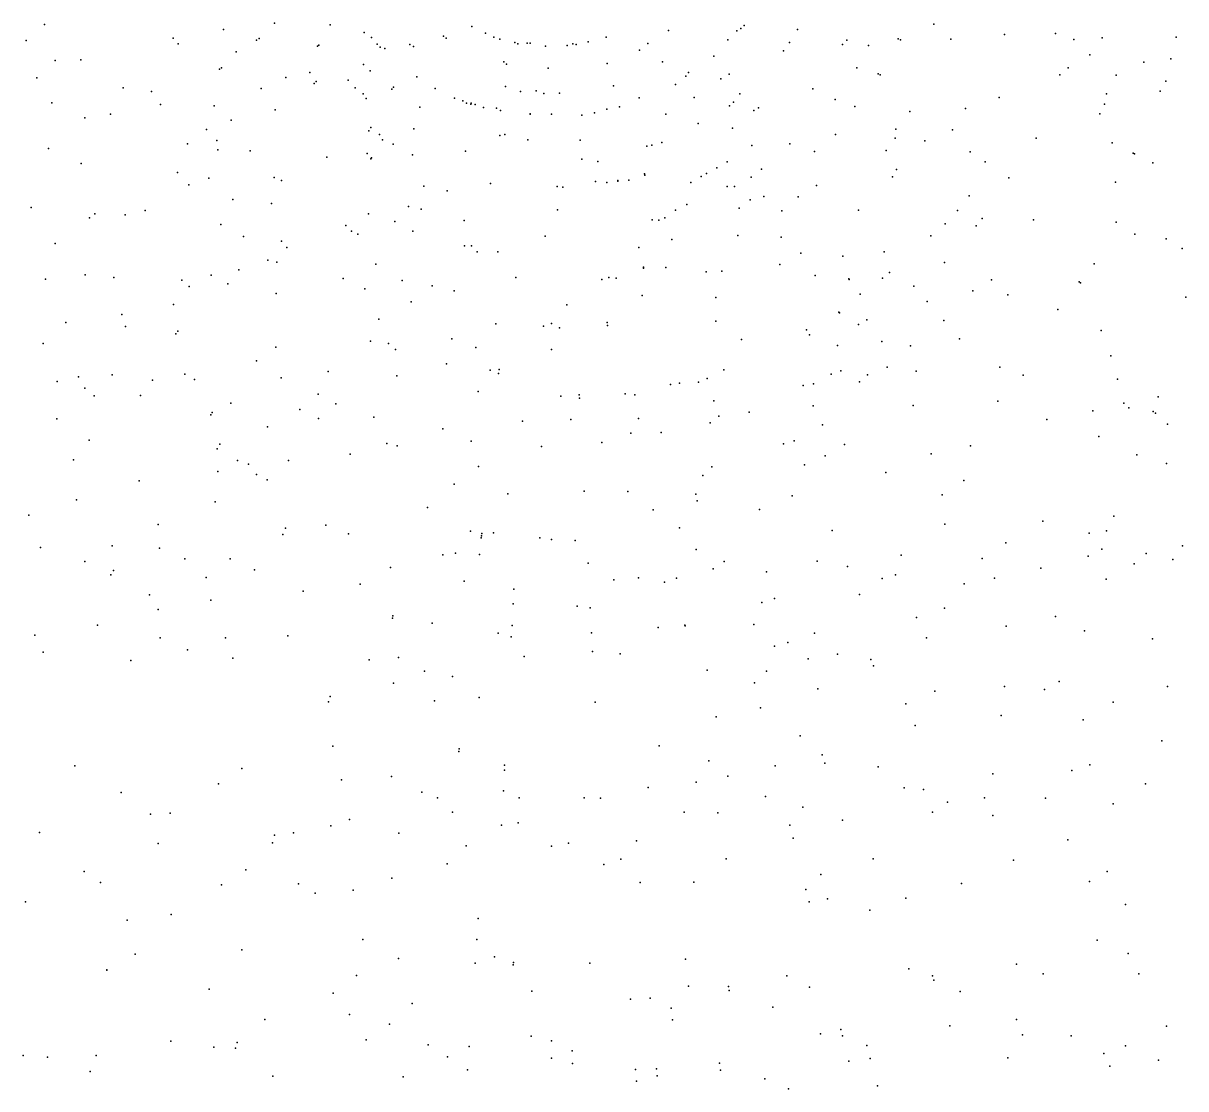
# Model space of a CAD drawing. Header units: metres. Extents: x -4327 to 4266, y -3886 to 3992.
# Drawn here: x -30.4 to 36.5, y -70.3 to -8.8 of the extents above; entities that cross this region are included whole.
import ezdxf

# ---------------------------------------------------------------- set-up
doc = ezdxf.new("R2010")
doc.units = ezdxf.units.M

msp = doc.modelspace()

# ---------------------------------------------------------------- linework, layer by layer
for p in [(-29.22, -8.93, 2489.31), (-18.9, -9.22, 2486.91), (-15.97, -8.85, 2479.93), (-12.77, -8.94, 2485.2), (-4.6, -9.03, 2477.73), (6.73, -9.27, 2471.47), (10.68, -9.28, 2470.96), (10.91, -9.16, 2487.96), (11.09, -8.98, 2492.21), (14.18, -9.21, 2480.69), (22.04, -8.9, 2490.39), (-30.29, -9.84, 2485.05), (-21.81, -9.71, 2501.64), (-21.53, -10.04, 2488.64), (-17, -9.82, 2482.42), (-16.86, -9.73, 2461.67), (-10.8, -9.39, 2498.46), (-10.38, -9.68, 2477.21), (-6.23, -9.59, 2467.22), (-6.07, -9.71, 2470.22), (-3.81, -9.43, 2487.23), (-3.32, -9.65, 2495.23), (-2.99, -9.77, 2498.23), (-2.12, -9.96, 2488.73), (-1.95, -10.04, 2499.98), (-1.41, -10, 2468.48), (-1.23, -9.99, 2461.73), (1.23, -10.04, 2473.23), (2.11, -9.93, 2482.48), (3.14, -9.66, 2484.23), (3.14, -9.66, 2482.98), (5.55, -10.01, 2467.47), (10.16, -9.81, 2466.21), (13.71, -9.96, 2485.69), (17.01, -9.82, 2483.92), (17.02, -9.83, 2485.42), (19.97, -9.74, 2468.4), (20.11, -9.81, 2485.9), (23.01, -9.77, 2477.12), (26.11, -9.5, 2484.84), (29.05, -9.44, 2489.31), (30.1, -9.78, 2469.05), (31.74, -9.7, 2483.53), (36, -9.65, 2484.97), (-18.18, -10.5, 2483.41), (-13.5, -10.17, 2479.44), (-13.42, -10.11, 2465.19), (-10.06, -10.06, 2484.46), (-9.88, -10.23, 2483.96), (-9.61, -10.31, 2460.46), (-8.16, -10.07, 2500.97), (-7.96, -10.19, 2496.47), (-0.36, -10.18, 2489.98), (0.89, -10.13, 2485.48), (1.42, -10.07, 2486.98), (5.07, -10.4, 2495.97), (13.37, -10.45, 2488.44), (16.77, -10.07, 2473.17), (18.27, -10.13, 2471.41), (31.02, -10.68, 2455.28), (-28.62, -10.99, 2498.06), (-27.13, -10.96, 2495.08), (-10.84, -11.22, 2486.95), (-2.76, -11.07, 2459.97), (-2.59, -11.21, 2482.47), (3.2, -11.17, 2505.72), (6.4, -11.08, 2470.22), (9.35, -10.75, 2487.96), (34.13, -11.09, 2482.49), (35.69, -10.91, 2487.97), (-29.66, -11.99, 2496.04), (-19.14, -11.5, 2481.4), (-19.02, -11.43, 2466.15), (-15.32, -11.97, 2457.67), (-13.94, -11.69, 2470.93), (-10.45, -11.6, 2489.45), (-7.76, -11.94, 2486.96), (-0.2, -11.44, 2467.47), (7.74, -11.91, 2480.46), (7.89, -11.69, 2462.46), (9.76, -12.05, 2471.45), (10.24, -11.78, 2488.2), (17.59, -11.42, 2481.16), (18.83, -11.77, 2467.4), (18.93, -11.83, 2480.65), (29.29, -11.83, 2464.3), (29.77, -11.43, 2487.55), (32.54, -11.84, 2489.26), (-24.69, -12.58, 2478.6), (-16.74, -12.61, 2478.91), (-13.69, -12.32, 2501.43), (-13.56, -12.21, 2477.68), (-11.72, -12.13, 2474.19), (-11.72, -12.14, 2475.44), (-11.32, -12.57, 2480.44), (-9.2, -12.66, 2495.7), (-9.11, -12.53, 2469.7), (-6.71, -12.62, 2495.21), (-2.66, -12.49, 2465.22), (3.57, -12.45, 2498.97), (7.15, -12.38, 2496.96), (15.06, -12.64, 2486.42), (35.4, -12.19, 2496.22), (-23.06, -12.78, 2479.36), (-10.85, -12.93, 2475.44), (-10.68, -13.19, 2488.69), (-5.59, -13.17, 2498.21), (-5.12, -13.33, 2493.71), (-1.8, -12.78, 2490.47), (-0.89, -12.74, 2464.47), (-0.45, -12.9, 2491.72), (0.45, -12.89, 2488.97), (5.05, -13.15, 2459.71), (8.21, -13.13, 2469.2), (10.85, -12.93, 2475.44), (16.34, -13.24, 2487.66), (25.79, -13.14, 2467.83), (31.98, -12.92, 2479.51), (35.07, -12.77, 2488.22), (-28.81, -13.43, 2480.05), (-22.54, -13.54, 2471.86), (-19.44, -13.62, 2486.89), (-15.93, -13.85, 2497.41), (-7.59, -13.69, 2494.7), (-4.9, -13.45, 2499.21), (-4.65, -13.52, 2496.46), (-4.63, -13.45, 2484.21), (-4.4, -13.54, 2485.21), (-3.93, -13.71, 2489.96), (-3.17, -13.75, 2463.46), (-2.95, -13.89, 2479.21), (-1.23, -14.07, 2466.96), (2.47, -14.01, 2483.46), (3.19, -13.8, 2473.21), (3.92, -13.67, 2482.46), (10.25, -13.61, 2498.69), (10.48, -13.41, 2496.94), (11.66, -13.89, 2462.93), (11.93, -13.72, 2469.68), (17.48, -13.66, 2465.4), (20.65, -13.93, 2468.37), (23.85, -13.77, 2463.35), (31.6, -14.07, 2487.01), (31.86, -13.52, 2488.51), (-26.9, -14.3, 2482.81), (-25.43, -14.1, 2479.83), (-18.47, -14.43, 2455.89), (-1.23, -14.09, 2469.21), (0, -14.09, 2459.96), (1.74, -14.15, 2488.96), (6.58, -14.1, 2480.45), (8.45, -14.64, 2479.19), (-19.88, -14.98, 2467.37), (-10.54, -15.05, 2495.68), (-10.41, -14.86, 2464.43), (-9.91, -15.27, 2471.93), (-7.94, -14.93, 2480.69), (-2.98, -15.32, 2487.7), (-2.69, -15.27, 2471.45), (10.43, -14.9, 2469.68), (16.37, -15.27, 2487.65), (19.84, -14.95, 2462.12), (23.1, -15, 2462.85), (-28.99, -16.07, 2480.03), (-20.98, -15.81, 2469.36), (-19.29, -15.62, 2459.37), (-9.74, -15.58, 2494.93), (-9.13, -15.82, 2480.68), (-1.36, -15.57, 2491.2), (1.64, -15.59, 2499.95), (5.49, -15.93, 2471.44), (5.78, -15.88, 2478.94), (6.35, -15.72, 2486.44), (11.55, -15.9, 2484.67), (13.73, -15.8, 2475.91), (19.8, -15.47, 2489.87), (21.51, -15.63, 2499.86), (27.93, -15.48, 2491.55), (32.3, -15.75, 2486.24), (-19.24, -16.15, 2489.37), (-17.37, -16.2, 2487.89), (-12.96, -16.58, 2489.41), (-10.63, -16.37, 2467.42), (-10.41, -16.66, 2484.67), (-10.38, -16.61, 2475.92), (-8.01, -16.43, 2481.93), (-4.96, -16.23, 2489.94), (1.75, -16.69, 2461.19), (15.15, -16.25, 2468.4), (19.29, -16.19, 2495.62), (24.12, -16.27, 2480.83), (33.52, -16.35, 2486.47), (33.59, -16.38, 2491.47), (-27.11, -16.94, 2493.8), (2.66, -16.82, 2497.44), (9.52, -17.18, 2483.42), (10.12, -16.84, 2483.42), (12.09, -17.27, 2493.91), (19.88, -17.28, 2477.11), (24.98, -16.85, 2455.32), (34.65, -16.9, 2479.7), (-21.56, -17.46, 2481.09), (-19.76, -17.79, 2499.61), (-15.98, -17.75, 2502.64), (-15.57, -17.91, 2485.89), (-3.52, -18.09, 2502.68), (2.53, -17.97, 2464.43), (3.18, -18.03, 2485.93), (3.81, -17.92, 2488.43), (3.81, -17.95, 2491.68), (4.46, -17.89, 2503.93), (5.36, -17.53, 2489.43), (5.38, -17.61, 2500.43), (8.03, -18.04, 2497.42), (8.63, -17.69, 2488.17), (8.93, -17.52, 2486.67), (11.5, -17.72, 2498.66), (19.65, -17.7, 2486.36), (26.35, -17.77, 2479.8), (32.5, -18.01, 2476.97), (-20.91, -18.17, 2477.35), (-7.37, -18.24, 2487.42), (-6.02, -18.52, 2461.67), (0.32, -18.27, 2481.43), (0.64, -18.31, 2487.68), (10.12, -18.26, 2470.16), (10.54, -18.26, 2493.91), (15.27, -18.2, 2488.64), (-18.37, -19.02, 2485.86), (-16.15, -19.24, 2489.37), (-8.24, -19.42, 2495.66), (7.8, -19.31, 2463.41), (11.44, -19.04, 2467.9), (12.24, -18.84, 2496.4), (14.22, -18.86, 2474.64), (24.07, -18.8, 2488.56), (-30, -19.48, 2474.99), (-26.63, -20.07, 2495.53), (-26.33, -19.84, 2466.78), (-24.57, -19.89, 2466.05), (-23.42, -19.65, 2491.56), (-10.55, -19.84, 2496.4), (-7.51, -19.58, 2480.41), (0.34, -19.6, 2478.17), (6.52, -20.07, 2495.91), (7.15, -19.63, 2471.41), (10.82, -19.51, 2479.15), (13.27, -19.67, 2485.89), (17.68, -19.63, 2483.86), (23.4, -19.64, 2489.31), (24.82, -20.1, 2492.05), (-19.07, -20.45, 2500.34), (-11.85, -20.52, 2482.39), (-9.03, -20.29, 2467.4), (-5.04, -20.22, 2465.16), (5.79, -20.18, 2483.66), (6.18, -20.21, 2499.66), (22.68, -20.42, 2486.31), (24.47, -20.53, 2492.05), (27.78, -20.19, 2469.01), (32.53, -20.32, 2467.2), (-17.75, -21.15, 2469.1), (-15.56, -21.42, 2488.86), (-11.54, -20.83, 2494.64), (-11.17, -21.01, 2492.89), (-8, -20.84, 2480.4), (-0.37, -21.13, 2499.16), (6.93, -21.32, 2491.15), (10.74, -21.09, 2479.39), (13.24, -21.18, 2475.37), (21.86, -21.11, 2476.56), (33.62, -21.01, 2463.43), (35.42, -21.28, 2483.91), (-28.62, -21.56, 2478.99), (-15.25, -21.78, 2499.86), (-5.01, -21.68, 2472.4), (-4.61, -21.69, 2464.4), (-4.28, -22.04, 2495.15), (-3.1, -22.03, 2472.4), (5.03, -21.78, 2483.4), (14.36, -22.1, 2478.11), (19.16, -22.04, 2490.33), (36.34, -21.84, 2467.64), (-16.36, -22.52, 2489.34), (-15.84, -22.62, 2469.85), (-10.13, -22.75, 2468.37), (13.15, -22.77, 2472.11), (16.79, -22.29, 2495.59), (22.64, -22.64, 2498.04), (31.27, -22.72, 2486.2), (-26.88, -23.36, 2463.74), (-19.62, -23.38, 2486.81), (-18.02, -23.07, 2496.58), (5.29, -22.91, 2463.39), (5.3, -22.97, 2470.14), (6.58, -22.93, 2499.14), (8.9, -23.18, 2460.37), (9.82, -23.14, 2491.12), (15.2, -23.4, 2495.59), (19.48, -23.22, 2469.56), (-29.16, -23.61, 2501.47), (-25.22, -23.52, 2479.26), (-21.31, -23.67, 2484.8), (-20.89, -24.03, 2484.05), (-18.66, -23.88, 2469.56), (-12.01, -23.56, 2486.36), (-8.62, -23.69, 2498.12), (-6.88, -23.99, 2473.12), (-2.06, -23.52, 2473.64), (2.9, -23.63, 2494.64), (3.3, -23.51, 2486.89), (3.73, -23.54, 2496.89), (17.13, -23.58, 2485.08), (17.16, -23.62, 2489.33), (19.07, -23.55, 2469.06), (20.88, -24.02, 2482.8), (25.36, -23.65, 2493.26), (30.41, -23.76, 2482.2), (30.48, -23.82, 2488.45), (-15.87, -24.44, 2485.08), (-10.76, -24.16, 2486.86), (-5.61, -24.28, 2469.62), (5.22, -24.55, 2486.87), (9.47, -24.67, 2484.61), (17.78, -24.47, 2464.31), (24.28, -24.28, 2469.01), (26.3, -24.52, 2487.49), (36.55, -24.65, 2486.86), (-21.79, -25.07, 2485.78), (-8.1, -24.92, 2463.36), (0.88, -25.09, 2488.12), (21.65, -24.9, 2469.03), (29.17, -25.36, 2486.7), (-28, -26.11, 2462.7), (-24.76, -25.64, 2466.24), (-9.95, -25.92, 2482.84), (3.2, -26.1, 2472.36), (9.47, -26.02, 2476.35), (16.56, -25.51, 2478.06), (16.59, -25.54, 2481.56), (18.17, -25.96, 2472.05), (22.6, -26, 2476.76), (-24.56, -26.33, 2490.99), (-21.66, -26.75, 2475.01), (-21.55, -26.61, 2462.01), (-3.22, -26.19, 2481.11), (-0.46, -26.31, 2474.11), (0, -26.16, 2459.36), (0.46, -26.41, 2483.36), (3.23, -26.27, 2488.61), (14.7, -26.53, 2471.31), (17.68, -26.22, 2467.3), (31.67, -26.57, 2484.91), (-29.3, -27.32, 2489.93), (-10.43, -27.18, 2482.33), (-9.4, -27.31, 2462.83), (-5.75, -27.05, 2473.6), (10.94, -27.08, 2490.33), (14.86, -26.81, 2497.31), (16.48, -27.44, 2497.04), (19.04, -27.2, 2484.53), (20.68, -27.45, 2470.76), (23.51, -27.04, 2478.74), (-15.89, -27.53, 2479.8), (-8.99, -27.67, 2480.83), (-4.36, -27.54, 2493.84), (0, -27.66, 2473.6), (32.23, -28.02, 2485.63), (-17.01, -28.31, 2471.28), (-6.05, -28.49, 2483.33), (-3.03, -28.81, 2470.08), (19.34, -28.68, 2486.76), (25.84, -28.69, 2483.7), (-27.26, -29.23, 2484.18), (-25.32, -29.13, 2482.7), (-23, -29.44, 2490.97), (-21.14, -29.09, 2487.99), (-20.58, -29.4, 2482.74), (-15.58, -29.29, 2482.78), (-12.88, -28.94, 2471.05), (-8.92, -29.18, 2486.31), (-3.54, -28.86, 2479.08), (-3.05, -29.05, 2491.08), (8.97, -29.34, 2499.81), (9.93, -28.84, 2485.31), (16.12, -29.09, 2488.53), (16.68, -28.9, 2496.78), (18.2, -29.13, 2469.51), (21.01, -28.92, 2473.24), (27.18, -29.15, 2476.93), (32.61, -29.37, 2475.61), (-28.5, -29.51, 2465.91), (-26.91, -29.89, 2499.68), (-4.23, -30.08, 2474.81), (6.85, -29.69, 2482.81), (7.38, -29.61, 2486.81), (8.47, -29.54, 2503.81), (14.5, -29.73, 2475.28), (15.1, -29.64, 2489.28), (17.74, -29.53, 2476.51), (-26.37, -30.34, 2497.93), (-23.69, -30.32, 2475.2), (-18.48, -30.76, 2482.74), (-13.46, -30.23, 2476.53), (-12.44, -30.79, 2485.03), (0.53, -30.36, 2474.06), (1.59, -30.27, 2470.06), (1.6, -30.46, 2485.31), (4.25, -30.21, 2485.81), (4.8, -30.28, 2498.06), (9.36, -30.63, 2498.54), (25.72, -30.65, 2486.43), (32.98, -30.76, 2468.09), (34.96, -30.39, 2461.81), (-19.64, -31.43, 2470.72), (-19.56, -31.3, 2460.47), (-14.51, -31.12, 2469.01), (11.38, -31.27, 2490.28), (15.08, -30.92, 2473.51), (20.84, -30.9, 2484.97), (31.19, -31.19, 2488.36), (33.27, -31.03, 2489.58), (34.68, -31.23, 2479.81), (34.81, -31.34, 2489.06), (-28.51, -31.66, 2479.38), (-16.37, -32.13, 2494.49), (-13.43, -31.64, 2471.01), (-10.25, -31.56, 2483.28), (-1.67, -31.8, 2484.55), (1.11, -31.7, 2474.8), (5.01, -31.65, 2499.79), (9.14, -31.89, 2482.53), (9.63, -31.51, 2465.78), (15.61, -32.01, 2463.74), (28.54, -31.7, 2482.63), (35.5, -31.96, 2466.54), (-6.27, -32.24, 2458.03), (4.57, -32.49, 2455.28), (6.31, -32.45, 2473.78), (31.55, -32.67, 2485.34), (-26.65, -32.9, 2464.14), (-19.28, -33.4, 2480.95), (-19.12, -33.12, 2460.2), (-9.49, -33.09, 2475.26), (-8.9, -33.21, 2471.76), (-4.63, -32.95, 2490.28), (-0.58, -33.26, 2489.53), (2.89, -33.03, 2481.03), (13.37, -33.1, 2469.49), (13.98, -32.93, 2474.74), (16.89, -33.15, 2479.97), (24.14, -33.22, 2468.16), (-27.56, -34.03, 2469.86), (-18.11, -34.06, 2481.45), (-15.17, -34.07, 2486.22), (-11.6, -33.69, 2464.99), (15.76, -33.8, 2486.22), (21.87, -33.67, 2495.18), (33.73, -33.73, 2463.04), (-19.24, -34.7, 2465.93), (-17.46, -34.27, 2474.45), (-4.22, -34.4, 2491.51), (9.23, -34.43, 2465.99), (14.57, -34.31, 2485.22), (19.27, -34.76, 2469.93), (35.45, -34.24, 2475.51), (-23.77, -35.24, 2473.63), (-17.01, -34.88, 2496.7), (-16.4, -35.18, 2496.95), (-5.61, -35.43, 2481.99), (8.71, -34.92, 2489.74), (23.76, -35.22, 2472.39), (-2.52, -35.99, 2496.24), (1.88, -35.84, 2482.74), (4.4, -35.85, 2498.49), (8.31, -36.01, 2463.72), (13.86, -36.11, 2487.95), (22.52, -36.04, 2473.38), (-27.38, -36.33, 2489.58), (-19.38, -36.44, 2480.91), (-7.15, -36.78, 2497.97), (8.4, -36.38, 2489.22), (-30.13, -37.21, 2472.79), (5.85, -36.9, 2490.97), (11.98, -36.88, 2494.45), (32.4, -37.27, 2480.51), (-22.68, -37.75, 2484.36), (-15.34, -37.96, 2460.91), (-13.01, -37.79, 2483.93), (-4.68, -38.14, 2471.7), (7.38, -37.95, 2486.95), (16.17, -38.1, 2487.66), (22.67, -37.73, 2482.61), (28.31, -37.57, 2499.56), (31.98, -38.11, 2498.75), (-15.49, -38.33, 2484.91), (-11.71, -38.3, 2489.18), (-4.05, -38.52, 2491.45), (-4.04, -38.41, 2484.45), (-4.02, -38.28, 2476.2), (-3.35, -38.24, 2468.95), (-0.67, -38.53, 2479.2), (0, -38.61, 2483.95), (1.35, -38.67, 2489.2), (26.18, -38.81, 2487.31), (30.98, -38.25, 2472.26), (-29.45, -39.08, 2457.76), (-25.32, -38.99, 2470.56), (-22.59, -39.12, 2472.09), (-6.26, -39.51, 2486.18), (-5.54, -39.41, 2472.93), (-4.15, -39.49, 2467.68), (8.33, -39.2, 2490.43), (20.14, -39.53, 2502.36), (31.72, -39.17, 2464.23), (34.27, -39.42, 2487.2), (36.36, -38.99, 2474.43), (-26.91, -39.89, 2484.78), (-21.13, -39.74, 2463.09), (-18.53, -39.73, 2472.86), (2.1, -39.98, 2487.93), (9.94, -39.88, 2470.66), (15.3, -39.86, 2484.88), (17.05, -40.17, 2461.86), (24.81, -39.71, 2488.31), (30.92, -39.58, 2455.49), (33.58, -40.02, 2487.45), (35.81, -39.77, 2483.42), (-25.4, -40.65, 2475.29), (-25.25, -40.41, 2460.79), (-19.9, -40.81, 2484.84), (-17.13, -40.36, 2473.36), (-9.29, -40.24, 2482.16), (5.01, -40.83, 2472.91), (7.2, -40.84, 2492.66), (9.31, -40.31, 2486.66), (12.38, -40.48, 2463.64), (19.06, -40.87, 2468.09), (19.83, -40.65, 2475.09), (25.52, -40.85, 2487.28), (28.2, -40.27, 2469.26), (-11.04, -41.19, 2481.63), (-11.04, -41.2, 2482.63), (-5.04, -41.02, 2483.91), (-2.17, -41.49, 2497.15), (3.58, -40.95, 2470.91), (6.51, -41.08, 2500.15), (23.77, -41.17, 2455.04), (31.96, -40.9, 2471.46), (-23.17, -41.8, 2468.04), (-19.64, -42.12, 2469.56), (-14.32, -41.6, 2481.61), (12.85, -42.03, 2479.11), (17.74, -41.79, 2484.34), (-22.68, -42.65, 2494.53), (-2.22, -42.33, 2467.14), (1.48, -42.47, 2473.38), (2.23, -42.55, 2479.88), (12.12, -42.26, 2479.86), (22.64, -42.57, 2490.03), (-9.17, -43.16, 2489.11), (-9.14, -43.02, 2481.11), (-6.88, -43.44, 2480.86), (11.66, -43.52, 2465.84), (21.03, -43.11, 2476.79), (29.04, -43.05, 2472.7), (-29.78, -44.14, 2471.18), (-26.17, -43.56, 2484.23), (-15.21, -44.18, 2483.06), (-3.08, -44.01, 2488.36), (-2.28, -43.57, 2460.86), (2.31, -44, 2485.61), (6.14, -43.69, 2488.61), (7.68, -43.56, 2495.11), (7.69, -43.6, 2497.11), (15.15, -44.01, 2473.06), (26.2, -43.61, 2487.23), (30.72, -43.88, 2485.92), (-22.56, -44.28, 2496.01), (-18.8, -44.28, 2484.28), (-2.32, -44.23, 2498.36), (12.84, -44.76, 2474.56), (13.62, -44.56, 2475.81), (21.6, -44.29, 2475.01), (34.64, -44.34, 2485.36), (-29.3, -45.11, 2496.42), (-20.98, -44.99, 2493.01), (-18.37, -45.46, 2462.51), (-10.52, -45.55, 2484.31), (-8.83, -45.42, 2458.56), (-1.58, -45.37, 2484.59), (2.36, -45.08, 2470.09), (3.96, -45.22, 2484.09), (14.78, -45.49, 2470.04), (16.47, -45.24, 2486.28), (18.4, -45.53, 2466.51), (-24.24, -45.6, 2458.96), (-7.32, -46.21, 2486.31), (8.97, -46.15, 2498.31), (12.38, -46.21, 2470.29), (18.55, -45.9, 2486.51), (-5.71, -46.51, 2489.81), (11.69, -46.88, 2495.28), (29.25, -46.8, 2498.14), (-9.12, -46.91, 2468.04), (15.35, -47.23, 2494.26), (22.09, -47.37, 2488.95), (26.1, -47.09, 2498.67), (28.41, -47.27, 2496.39), (35.49, -47.1, 2485.3), (-12.85, -47.97, 2494.26), (-12.77, -47.68, 2479.01), (-6.74, -47.93, 2499.53), (-4.18, -47.72, 2473.79), (2.52, -48, 2482.03), (20.41, -48.09, 2487.7), (32.37, -47.99, 2496.83), (9.49, -48.84, 2499), (12.05, -48.32, 2501.25), (25.92, -48.76, 2499.39), (20.95, -49.35, 2488.17), (30.63, -49.02, 2493.08), (14.32, -49.94, 2473.7), (35.17, -50.23, 2470.24), (-12.6, -50.53, 2479.45), (-5.34, -50.85, 2499.48), (-5.33, -50.68, 2491.23), (6.2, -50.51, 2487.73), (9.06, -51.38, 2484.45), (15.6, -51.03, 2476.68), (15.75, -51.51, 2499.92), (-27.48, -51.67, 2466.31), (-17.85, -51.83, 2481.14), (-2.72, -51.91, 2474.95), (-2.71, -51.63, 2461.71), (12.88, -51.67, 2471.43), (18.82, -51.72, 2491.14), (25.43, -52.14, 2502.08), (29.98, -51.93, 2470.27), (31.02, -51.62, 2480.77), (-19.19, -52.71, 2477.87), (-12.11, -52.48, 2499.42), (-9.22, -52.28, 2463.93), (5.56, -52.92, 2469.68), (8.33, -52.62, 2472.68), (10.16, -52.27, 2471.43), (20.32, -52.93, 2504.61), (34.23, -52.71, 2477.7), (-24.81, -53.21, 2474.3), (-7.47, -53.18, 2492.17), (-6.57, -53.51, 2502.17), (-2.78, -53.12, 2468.68), (-1.87, -53.51, 2484.92), (1.87, -53.51, 2484.67), (2.81, -53.54, 2488.17), (12.33, -53.43, 2481.89), (21.43, -53.03, 2467.09), (24.95, -53.52, 2488.3), (28.46, -53.53, 2497.26), (14.49, -54.06, 2472.37), (22.82, -53.76, 2461.06), (32.36, -53.86, 2477.2), (-23.12, -54.46, 2493.05), (-21.98, -54.4, 2472.55), (-11.64, -54.76, 2473.12), (-5.71, -54.35, 2473.65), (7.64, -54.34, 2483.89), (9.59, -54.37, 2499.14), (16.76, -54.81, 2472.34), (21.95, -54.34, 2469.55), (25.43, -54.54, 2478.77), (-29.52, -55.52, 2478.95), (-14.88, -55.54, 2480.08), (-12.72, -55.12, 2498.61), (-8.8, -55.56, 2484.61), (-2.89, -55.09, 2497.14), (-1.92, -54.95, 2488.89), (13.74, -55.09, 2449.09), (-22.68, -56.15, 2494.52), (-16.09, -56.11, 2459.81), (-15.96, -55.66, 2497.58), (0.98, -56.13, 2479.61), (4.9, -56, 2483.11), (13.92, -55.84, 2482.08), (29.75, -55.94, 2497.7), (-4.93, -56.29, 2496.11), (0, -56.3, 2487.11), (-6.02, -57.32, 2485.83), (3.01, -57.36, 2477.33), (3.99, -57.05, 2466.84), (10.06, -57.04, 2498.08), (18.53, -57.03, 2470.27), (26.63, -57.1, 2483.7), (-26.94, -57.77, 2459.67), (-17.63, -57.66, 2483.77), (-9.21, -58.14, 2480.55), (15.52, -57.94, 2470.77), (32.02, -57.76, 2496.13), (-26, -58.39, 2466.67), (-19.02, -58.53, 2479.24), (-14.58, -58.47, 2482.27), (-11.44, -58.84, 2469.27), (5.11, -58.4, 2470.3), (8.2, -58.37, 2484.05), (14.66, -58.8, 2496.26), (23.62, -58.46, 2485.7), (31.01, -58.33, 2496.63), (-30.32, -59.51, 2473.1), (-13.62, -59.02, 2495.01), (14.84, -59.51, 2470.74), (15.9, -59.33, 2474.74), (20.42, -59.3, 2472.45), (-21.93, -60.25, 2474.17), (18.34, -59.99, 2472.95), (33.08, -59.67, 2476.31), (-24.47, -60.57, 2468.89), (-4.23, -60.48, 2497.51), (-17.86, -62.28, 2500.16), (-10.88, -61.69, 2469.21), (-4.31, -61.69, 2491.48), (31.45, -61.73, 2465.78), (-24, -62.52, 2479.85), (-8.82, -62.77, 2498.95), (-3.29, -62.69, 2474.7), (7.71, -62.82, 2494.95), (33.23, -62.49, 2470.99), (-25.64, -63.45, 2484.06), (-25.63, -63.43, 2483.31), (-4.41, -63.05, 2491.45), (-2.21, -63.15, 2490.95), (-2.2, -63, 2485.2), (2.2, -63.05, 2487.2), (20.59, -63.38, 2467.6), (26.79, -63.11, 2488.56), (-11.24, -63.76, 2498.41), (13.56, -63.78, 2464.39), (21.96, -63.78, 2497.84), (22.04, -64.02, 2507.34), (28.34, -63.66, 2480.27), (33.85, -63.67, 2470.45), (-19.74, -64.55, 2499.59), (-12.59, -64.77, 2493.88), (-1.13, -64.67, 2496.16), (7.9, -64.37, 2502.66), (10.2, -64.4, 2464.39), (10.24, -64.62, 2472.88), (14.87, -64.43, 2499.13), (23.54, -64.68, 2498.3), (-8.03, -65.37, 2489.13), (4.55, -65.12, 2467.14), (5.69, -65.06, 2468.39), (6.9, -65.64, 2494.38), (12.75, -65.58, 2474.1), (-16.53, -66.29, 2479.81), (-11.64, -66, 2481.6), (6.97, -66.31, 2468.85), (26.79, -66.3, 2496.48), (-9.35, -66.56, 2489.09), (16.67, -66.88, 2501.8), (22.96, -66.67, 2461.99), (35.45, -66.68, 2494.11), (-21.95, -67.55, 2479.73), (-18.12, -67.62, 2491.52), (-10.68, -67.46, 2479.06), (-1.17, -67.25, 2490.84), (0, -67.53, 2500.84), (15.5, -67.13, 2500.8), (16.76, -67.23, 2466.03), (27.14, -67.18, 2482.44), (29.94, -67.24, 2475.41), (-19.47, -67.89, 2465.74), (-18.21, -67.95, 2456.24), (-7.12, -67.75, 2472.56), (-4.75, -67.86, 2469.06), (1.19, -68.1, 2472.31), (18.16, -67.79, 2497.76), (31.83, -68.26, 2487.36), (33.08, -67.82, 2491.86), (-30.45, -68.38, 2472.12), (-29.06, -68.46, 2456.12), (-26.24, -68.37, 2462.91), (-5.99, -68.44, 2493.55), (0, -68.53, 2487.31), (1.2, -68.84, 2499.05), (9.67, -68.81, 2473.02), (17.13, -68.69, 2471.49), (18.36, -68.54, 2477.23), (26.3, -68.51, 2468.16), (32.17, -68.98, 2469.08), (34.98, -68.65, 2499.31), (-26.6, -69.3, 2496.4), (-16.06, -69.57, 2492.98), (-8.55, -69.61, 2496.02), (-4.84, -69.19, 2468.78), (4.84, -69.18, 2468.28), (6.05, -69.15, 2470.53), (6.08, -69.55, 2484.77), (9.73, -69.22, 2487.77), (4.89, -69.86, 2492.52), (12.29, -69.71, 2471.49), (13.66, -70.29, 2453.21), (18.79, -70.12, -104.82), (18.79, -70.12, -104.82)]:
    msp.add_point(p)

doc.saveas('drawing.dxf')
